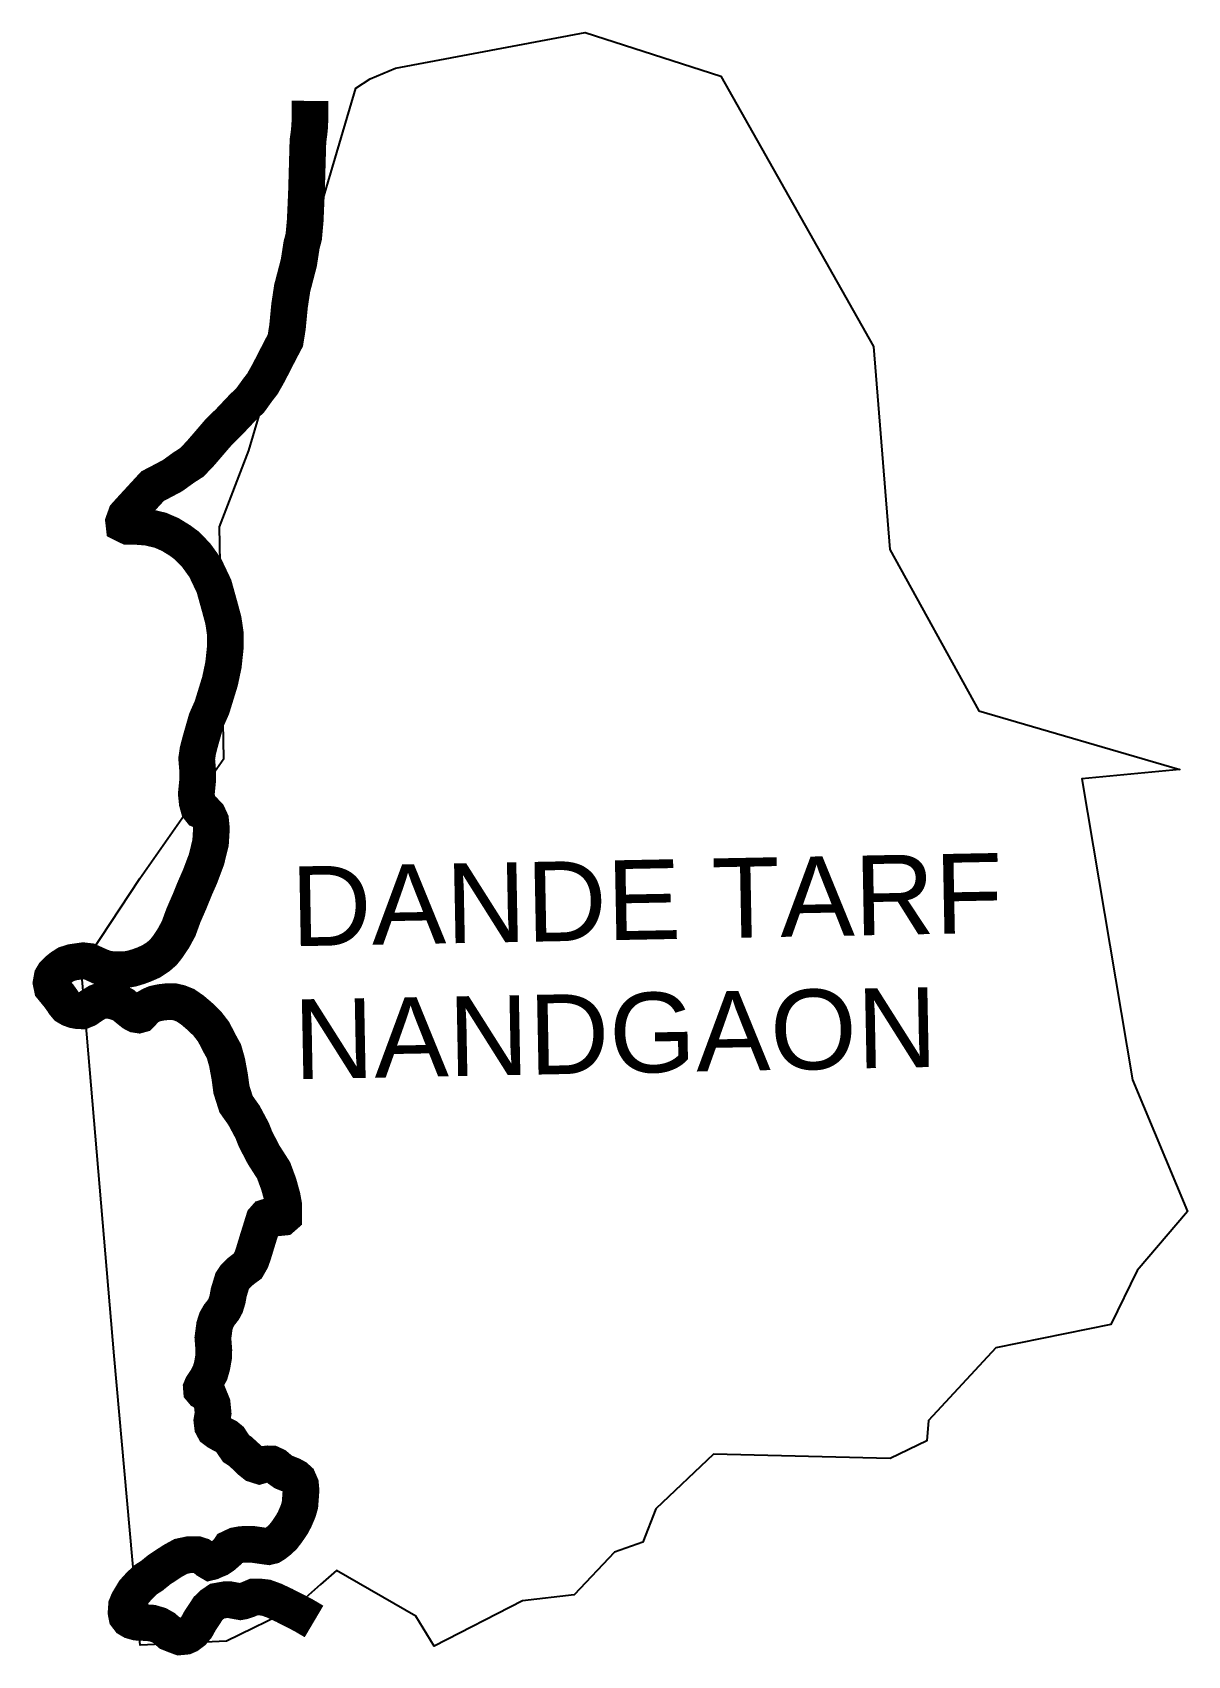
# Model space of a CAD drawing. Header units: metres. Extents: x 274747 to 280342, y 2036027 to 2074814.
# Drawn here: x 278767 to 280342, y 2036027 to 2038241 of the extents above; entities outside this region: 2.
import ezdxf

# ---------------------------------------------------------------- set-up
doc = ezdxf.new("R2010")
doc.units = ezdxf.units.M
doc.header["$MEASUREMENT"] = 0
for name, color, linetype in [('NATURALLY PROTECTED', 3, 'Continuous'), ('village', 3, 'Continuous'), ('VILLAGE NAME', 250, 'Continuous')]:
    doc.layers.add(name, color=color, linetype=linetype)
doc.styles.get("Standard").update_dxf_attribs({"font": 'arial.ttf'})

msp = doc.modelspace()

# ---------------------------------------------------------------- linework, layer by layer
at = {"layer": 'NATURALLY PROTECTED', "const_width": 50, "flags": 128}
for points in [[(274963.1, 2074788.5), (274961, 2074773.3), (274948.2, 2074695.2), (274940.5, 2074656.4), (274929.1, 2074613.7), (274923.8, 2074593.2), (274920.5, 2074578.9), (274916.9, 2074566), (274912.1, 2074547.9), (274908.9, 2074533.5), (274906.4, 2074522.6), (274901.8, 2074509.1), (274895.3, 2074483.2), (274884.1, 2074449.4), (274875, 2074420.6), (274862.6, 2074378.1), (274851.2, 2074342.2), (274850.4, 2074339.1)], [(274794.2, 2074199.6), (274788.1, 2074182.7), (274779.8, 2074162.3), (274773.5, 2074148.3), (274772.1, 2074145.1)], [(279145.2, 2038147.3), (279145, 2038124), (279144.6, 2038112.5), (279143.7, 2038103.6), (279142.2, 2038092.6), (279140.2, 2038023), (279138.5, 2037984.3), (279136.5, 2037962.1), (279134.6, 2037954.8), (279133.5, 2037950.7), (279132.9, 2037946.8), (279129.8, 2037926.6), (279120.7, 2037891.7), (279117.1, 2037867.8), (279114.3, 2037838.6), (279111.4, 2037820.6), (279105, 2037808.5), (279088.4, 2037776.2), (279080.1, 2037761.5), (279073.5, 2037753), (279063.6, 2037739.2), (279052.9, 2037728.9), (279035, 2037709.9), (279020.9, 2037696.1), (278995.7, 2037666.8), (278983.9, 2037654.4), (278972.8, 2037647.3), (278957.6, 2037636.3), (278939.3, 2037626.6), (278930.4, 2037622), (278900.4, 2037589.4), (278894.1, 2037582.4), (278890.9, 2037573.5), (278891.3, 2037570), (278897, 2037567.2), (278909.7, 2037567), (278924.4, 2037565.8), (278941.1, 2037561.8), (278954.3, 2037556.1), (278967.8, 2037547.8), (278976.6, 2037541.3), (278989.6, 2037528.1), (279002.1, 2037510.8), (279014.1, 2037485.5), (279021.9, 2037457.5), (279026.9, 2037438.9), (279029.7, 2037419.8), (279029.4, 2037400.9), (279027, 2037378.2), (279022.2, 2037355.6), (279011.3, 2037320.2), (279003.9, 2037303.5), (278995.8, 2037275.3), (278992.2, 2037261.6), (278990.5, 2037250.1), (278991.7, 2037236), (278991.7, 2037219.4), (278990, 2037202.4), (278991.2, 2037190.8), (278993.3, 2037183.1), (278995.8, 2037180), (278998.4, 2037178.9), (279002.1, 2037177.5), (279006, 2037173.4), (279009.5, 2037165.8), (279010.6, 2037154.9), (279009.4, 2037135.7), (279003.8, 2037112.8), (278995.2, 2037089.9), (278988.1, 2037073.8), (278980.8, 2037055.8), (278972.5, 2037036.8), (278965.9, 2037018.7), (278958.7, 2037005.4), (278950.8, 2036993.6), (278944.9, 2036986.2), (278938.1, 2036980.3), (278928.5, 2036974), (278919, 2036969.8), (278911.7, 2036967.1), (278902.6, 2036964.3), (278894.5, 2036962.8), (278887.1, 2036962.4), (278879.1, 2036962.7), (278873.1, 2036963), (278866.6, 2036964.1), (278858.1, 2036967.3), (278850.1, 2036971), (278843.6, 2036973.9), (278835.8, 2036974.8), (278820.9, 2036972.7), (278812.7, 2036970.1), (278806, 2036965.8), (278800.6, 2036961.4), (278795.8, 2036956.5), (278793.4, 2036952.4), (278792, 2036944.8), (278793.4, 2036938.1), (278797.9, 2036932.6), (278803, 2036926.4), (278807.3, 2036920.4), (278809.8, 2036916.6), (278813.3, 2036912.4), (278818, 2036909.6), (278823.7, 2036907.6), (278829.6, 2036906.6), (278834.7, 2036906.5), (278840.8, 2036909), (278847, 2036913.3), (278854.7, 2036918.1), (278861.6, 2036920.8), (278866.9, 2036921.1), (278874.7, 2036920.4), (278884.6, 2036917.4), (278890.4, 2036914.6), (278896.9, 2036909.1), (278903.8, 2036903.6), (278907.6, 2036901.6), (278911.5, 2036901), (278913.7, 2036901.6), (278918, 2036906), (278922.5, 2036910.8), (278928.3, 2036914.1), (278933.5, 2036916.3), (278941.5, 2036918), (278950.1, 2036919), (278959.6, 2036919), (278967.1, 2036917.3), (278975.3, 2036914), (278985, 2036907.3), (278994.5, 2036899.2), (279004.7, 2036889.4), (279013.6, 2036877.9), (279021.2, 2036863), (279027.7, 2036851.2), (279031.9, 2036836.3), (279035.6, 2036816.4), (279037.9, 2036799.2), (279044.2, 2036779.3), (279055, 2036764.1), (279066.2, 2036743.1), (279070.8, 2036731.4), (279081.9, 2036710.1), (279095.4, 2036689), (279102.4, 2036670), (279107.1, 2036652.9), (279109.3, 2036640.8), (279109.3, 2036626.4), (279107.7, 2036625), (279100.8, 2036624.3), (279095.2, 2036625.6), (279088.9, 2036626.1), (279084.8, 2036624.8), (279082.1, 2036621.7), (279073.6, 2036594.4), (279067.6, 2036574.7), (279064.7, 2036566.6), (279060.1, 2036558.6), (279053.8, 2036553.9), (279049.9, 2036550.9), (279042.5, 2036543.7), (279039.1, 2036538.6), (279034.2, 2036522.5), (279032.5, 2036512.9), (279029.9, 2036504.5), (279027.1, 2036499.3), (279021.1, 2036491.6), (279017.3, 2036484.9), (279014.8, 2036477), (279012.6, 2036460.5), (279013.9, 2036443.6), (279013.6, 2036434.4), (279011.5, 2036422.6), (279008.8, 2036413.1), (279003.8, 2036403.7), (279000.6, 2036399), (278997.9, 2036394.8), (278996.9, 2036392.4), (278997.1, 2036389.7), (278998.7, 2036387.8), (279003.1, 2036385.4), (279007.3, 2036381.1), (279011.7, 2036370.2), (279012.9, 2036357.8), (279011.2, 2036347.8), (279012.1, 2036340.3), (279014.5, 2036335.8), (279018.9, 2036332.5), (279025.2, 2036328.9), (279031.5, 2036325.8), (279035.8, 2036322.3), (279038.8, 2036317.6), (279044.2, 2036309.6), (279049.9, 2036305.9), (279059.3, 2036297.3), (279063.8, 2036292.8), (279069.5, 2036288.2), (279076.1, 2036286.1), (279083.7, 2036288.3), (279087.9, 2036288.8), (279092.8, 2036288.6), (279098, 2036286.2), (279104, 2036281.1), (279108.9, 2036277.6), (279114, 2036275.6), (279120.4, 2036273.1), (279125.7, 2036270.2), (279129.1, 2036267.1), (279132.1, 2036260.2), (279132.7, 2036253.3), (279132.5, 2036248.7), (279131.3, 2036232.8), (279128.9, 2036224.5), (279124.5, 2036214.1), (279120.9, 2036207.1), (279113.9, 2036196.7), (279108.5, 2036189.6), (279103.1, 2036184.5), (279097.2, 2036179.8), (279092.9, 2036177.1), (279088.3, 2036176), (279077, 2036177.6), (279067.3, 2036179), (279057.4, 2036179.2), (279050.8, 2036178.7), (279043.8, 2036177.4), (279035.8, 2036173.6), (279032.8, 2036169), (279026.5, 2036163.5), (279021.1, 2036159.8), (279015.2, 2036157.4), (279011.2, 2036155.5), (279008.7, 2036154.9), (279005.3, 2036156.9), (279001.6, 2036160), (278996.4, 2036163.3), (278991.4, 2036164.9), (278979.7, 2036164.9), (278968.9, 2036162.6), (278957.8, 2036156.5), (278939.8, 2036144.7), (278929.7, 2036136.5), (278920.6, 2036130.6), (278911.6, 2036121.7), (278905.3, 2036114.8), (278897.3, 2036101.4), (278894.9, 2036095.6), (278894.2, 2036086.2), (278895.2, 2036081), (278898.2, 2036077.1), (278902.1, 2036074.8), (278908.8, 2036072.9), (278918.1, 2036072.5), (278929.4, 2036071.7), (278938.9, 2036068.9), (278946, 2036064.9), (278953.5, 2036058.3), (278960, 2036055.7), (278967.6, 2036052.9), (278975, 2036053.6), (278978.9, 2036055.3), (278985.1, 2036059.9), (278990.3, 2036066.2), (278995.2, 2036075.1), (279001.4, 2036084.4), (279005.8, 2036091.3), (279011.5, 2036096.8), (279018.5, 2036101.6), (279028.8, 2036103.4), (279036.3, 2036103.4), (279041.8, 2036102.4), (279050.1, 2036100.9), (279053.9, 2036101.6), (279059.9, 2036103.6), (279068.5, 2036107.3), (279076.1, 2036107.3), (279085.2, 2036106.3), (279096.4, 2036102.2), (279109.8, 2036095.9), (279135.6, 2036082.7), (279150.5, 2036073.9)]]:
    msp.add_lwpolyline(points, dxfattribs=at)
at = {"layer": 'village', "color": 3, "true_color": 0x00ff00}
msp.add_polyline3d([(280266.7, 2036812.4, 0), (280341.5, 2036633.1, 0), (280273, 2036552.4, 0), (280237, 2036478.9, 0), (280080.2, 2036447, 0), (279988.2, 2036348.1, 0), (279985.9, 2036320, 0), (279936.2, 2036296.1, 0), (279695.1, 2036301.8, 0), (279616.5, 2036227.3, 0), (279598.9, 2036182.2, 0), (279560.2, 2036168.6, 0), (279505.1, 2036110.1, 0), (279434.6, 2036102, 0), (279314.5, 2036040.2, 0), (279289.5, 2036081.1, 0), (279181, 2036143.2, 0), (279159.5, 2036124.3, 0), (279122.4, 2036091.5, 0), (279031.1, 2036047.1, 0), (278913.3, 2036041.6, 0), (278877.8, 2036436, 0), (278832.9, 2036965.8, 0), (278912.9, 2037087.1, 0), (279027.6, 2037250.4, 0), (279021.8, 2037566.6, 0), (279061.8, 2037670.8, 0), (279207.6, 2038164.6, 0), (279227.1, 2038177.4, 0), (279261.4, 2038191.8, 0), (279520.3, 2038240.6, 0), (279705.2, 2038181.1, 0), (279913.3, 2037812.2, 0), (279935.4, 2037535.5, 0), (280056.9, 2037315.6, 0), (280330.8, 2037235.4, 0), (280197.4, 2037223, 0)], close=True, dxfattribs=at)

# ---------------------------------------------------------------- texts
at = {"layer": 'VILLAGE NAME', "insert": (279118, 2037103.2), "char_height": 108.748, "attachment_point": 1, "rotation": 1.1028}
msp.add_mtext_dynamic_manual_height_columns('{\\fArial|b0|i0|c0|p34;DANDE TARF NANDGAON}', width=1353.069, gutter_width=543.7, heights=[0], dxfattribs=at)

doc.saveas('drawing.dxf')
